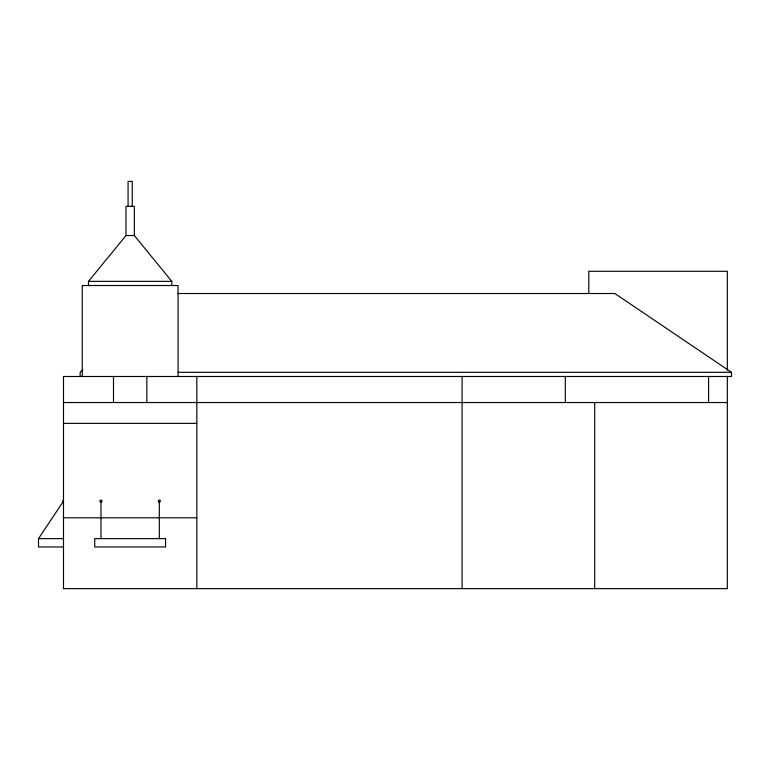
<?xml version="1.0" encoding="UTF-8"?>
<svg xmlns="http://www.w3.org/2000/svg" width="770" height="770" viewBox="0 0 770 770"><rect width="100%" height="100%" fill="white"/><g stroke="black" fill="none" stroke-linecap="round" stroke-linejoin="round"><path stroke-width="1.16" d="M63.496 546.97L38.5 546.97L38.5 538.634L63.496 501.135M88.492 285.526L88.492 281.358L125.991 235.533L125.991 206.37L134.327 206.37L134.327 235.533L171.826 281.358L171.826 285.526M82.785 369.85L80.167 372.324L80.167 376.492M125.991 235.533L134.327 235.533M88.492 281.358L171.826 281.358M177.88 293.514L614.845 293.514L731.5 372.324L731.5 376.492L63.496 376.492L63.496 588.626L727.332 588.626L727.332 376.289M178.072 372.324L731.5 372.324M63.496 402.537L727.332 402.537M63.496 423.365L196.822 423.365M63.496 517.806L196.822 517.806M38.5 538.634L63.496 538.634M727.332 370.322L727.332 271.29L588.8 271.29L588.8 293.514M708.583 376.492L708.583 402.537M594.71 402.537L594.71 588.626M565.315 376.492L565.315 402.537M462.096 376.492L462.077 588.626M196.822 376.492L196.822 588.626M178.072 376.492L178.072 285.526L82.246 285.526L82.246 376.492M159.323 501.135L159.323 538.634M146.829 376.492L146.829 402.537M132.238 206.37L132.238 181.374L128.08 181.374L128.08 206.37M113.498 376.492L113.498 402.537M100.995 501.135L100.995 538.634M63.15 500.096L63.15 502.175M165.569 538.634L94.749 538.634L94.749 546.97L165.569 546.97L165.569 538.634M100.283 501.896A1.04 1.04 0 0 0 102.006 501.376A1.04 1.04 0 0 0 100.697 500.144A1.04 1.04 0 0 0 100.283 501.896M158.736 501.992A1.04 1.04 0 0 0 160.362 501.222A1.04 1.04 0 0 0 158.88 500.192A1.04 1.04 0 0 0 158.736 501.992"/></g></svg>
